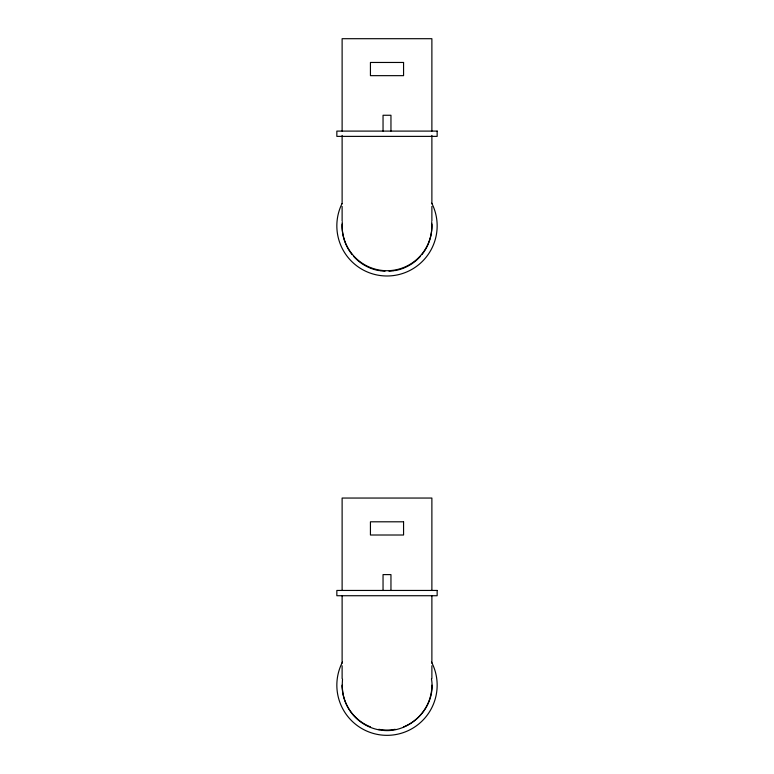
<?xml version="1.0" encoding="UTF-8"?>
<svg xmlns="http://www.w3.org/2000/svg" width="774" height="774" viewBox="0 0 774 774"><rect width="100%" height="100%" fill="white"/><g stroke="black" fill="none" stroke-linecap="round" stroke-linejoin="round"><path stroke-width="1.16" d="M379.076 729.882A45.076 45.076 0 0 1 342.892 693.185L342.137 686.451L342.505 679.262M431.457 678.943C436.826 708.142 407.734 735.813 379.096 729.785M342.166 224.102C341.644 235.054 345.243 246.142 352.17 254.656M421.84 254.656C428.757 246.142 432.356 235.044 431.834 224.102M420.33 256.426C413.8 263.741 404.812 268.81 395.166 270.581M394.14 270.755L389.022 271.287M384.978 271.287L379.86 270.755M378.834 270.581C369.188 268.81 360.2 263.741 353.67 256.426M431.882 131.096L431.882 38.7L342.118 38.7L342.118 131.096M431.882 135.421L431.882 203.765M431.882 206.435L431.882 220.871M431.882 590.446L431.882 498.05L342.118 498.05L342.118 590.446M431.882 595.728L431.882 663.115M431.882 665.775L431.882 678.634M390.957 131.096L390.957 115.258L383.043 115.258L383.043 131.096M390.957 590.446L390.957 574.608L383.043 574.608L383.043 590.446M342.118 135.421L342.118 203.765M342.118 206.435L342.118 220.871M342.118 595.728L342.118 663.115M342.118 665.775L342.118 678.634M431.882 685.184A44.882 44.882 0 0 1 403.515 726.912M395.166 729.311A44.882 44.882 0 0 1 378.834 729.311M370.485 726.912A44.882 44.882 0 0 1 342.118 685.184M431.553 662.147A50.155 50.155 0 0 1 386.981 735.339A50.155 50.155 0 0 1 342.466 662.109M431.757 203.194A50.155 50.155 0 0 1 387.213 275.989A50.155 50.155 0 0 1 342.05 203.572M431.699 221.799A44.882 44.882 0 0 1 387 270.716A44.882 44.882 0 0 1 342.302 221.799M403.564 62.462L370.436 62.462L370.436 75.659L403.564 75.659L403.564 62.462M437.155 131.096L336.845 131.096L336.845 136.379L437.155 136.379L437.155 131.096M403.564 521.802L370.436 521.802L370.436 535.008L403.564 535.008L403.564 521.802M437.155 590.446L336.845 590.446L336.845 595.728L437.155 595.728L437.155 590.446"/></g></svg>
